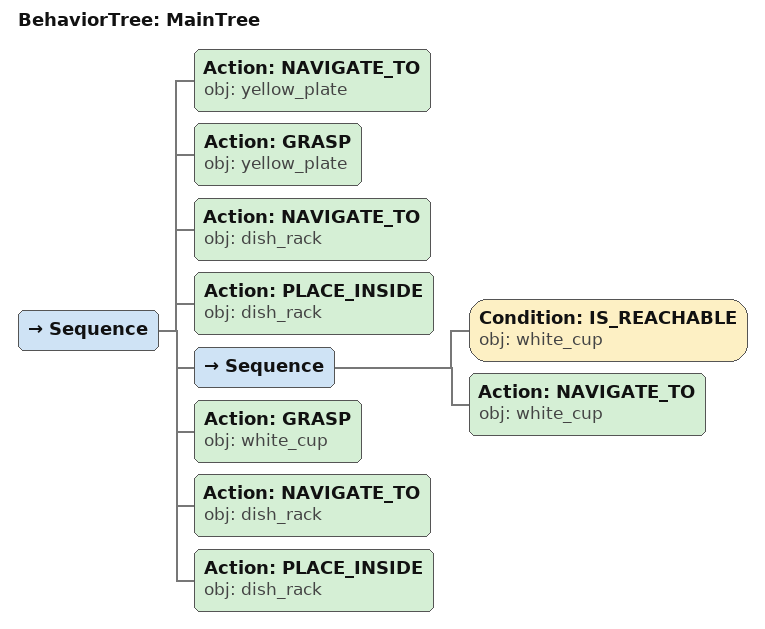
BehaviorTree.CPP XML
<root main_tree_to_execute="MainTree">
  <BehaviorTree ID="MainTree">
    <Sequence>
      <!-- Navigate to yellow_plate -->
      <Action ID="NAVIGATE_TO" obj="yellow_plate" />
      <!-- Grasp yellow_plate -->
      <Action ID="GRASP" obj="yellow_plate" />
      <!-- Navigate to dish_rack -->
      <Action ID="NAVIGATE_TO" obj="dish_rack" />
      <!-- Place inside dish_rack -->
      <Action ID="PLACE_INSIDE" obj="dish_rack" />
      <Sequence>
        <!-- Check white_cup is reachable before NAVIGATE_TO -->
        <Condition ID="IS_REACHABLE" obj="white_cup" />
        <!-- Navigate to white_cup -->
        <Action ID="NAVIGATE_TO" obj="white_cup" />
      </Sequence>
      <!-- Grasp white_cup -->
      <Action ID="GRASP" obj="white_cup" />
      <!-- Navigate to dish_rack -->
      <Action ID="NAVIGATE_TO" obj="dish_rack" />
      <!-- Place inside dish_rack -->
      <Action ID="PLACE_INSIDE" obj="dish_rack" />
    </Sequence>
  </BehaviorTree>
</root>
